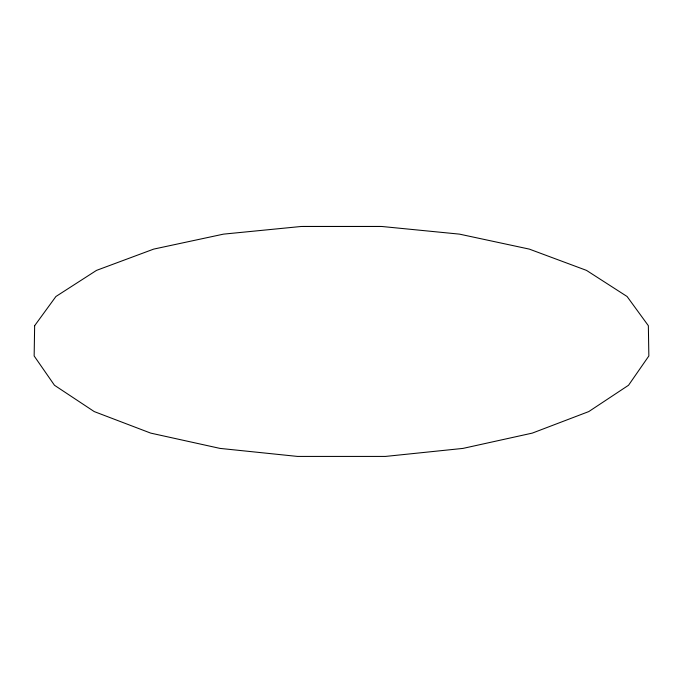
<?xml version="1.0" encoding="UTF-8"?>
<svg xmlns="http://www.w3.org/2000/svg" width="683" height="683" viewBox="0 0 683 683"><rect width="100%" height="100%" fill="white"/><g stroke="black" fill="none" stroke-linecap="round" stroke-linejoin="round"><path stroke-width="1.02" d="M380.363 226.474L302.637 226.474M34.645 325.697L34.15 355.971L54.469 385.263L94.22 411.576L150.695 433.107L220.037 448.407L297.523 456.423L385.477 456.423L462.963 448.407L532.305 433.107L588.78 411.576L628.531 385.263L648.85 355.971L648.355 325.697L627.088 296.507L586.484 270.383L529.308 249.107L459.48 234.132L381.729 226.474L301.271 226.474L223.52 234.132L153.692 249.107L96.516 270.383L55.912 296.507L34.645 325.697"/></g></svg>
